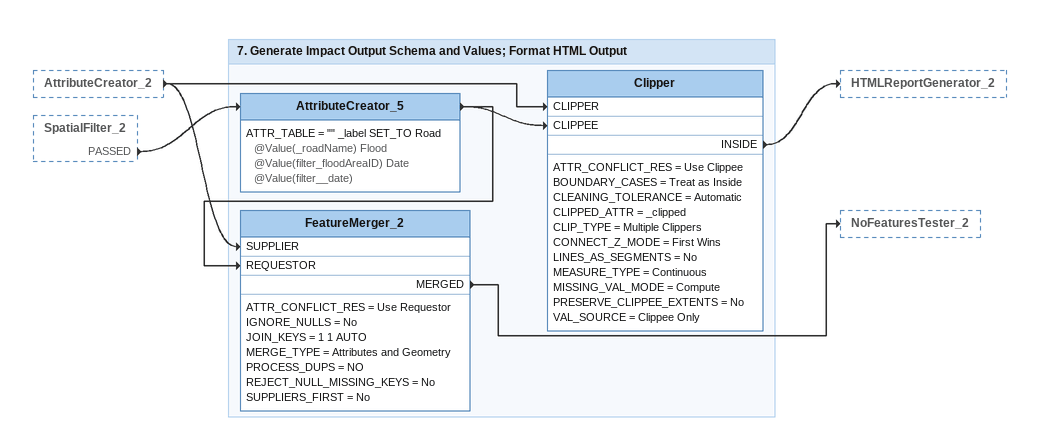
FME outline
AttributeCreator_2 [outside]
    -> FeatureMerger_2 [SUPPLIER]
    -> Clipper [CLIPPER]
SpatialFilter_2 [outside]
    PASSED -> AttributeCreator_5

Bookmark: 7. Generate Impact Output Schema and Values; Format HTML Output
AttributeCreator_5
    ATTR_TABLE = "" _label SET_TO Road @Value(_roadName) Flood @Value(filter_floodAreaID) Date @Value(filter__date)
    -> Clipper [CLIPPEE]
    -> FeatureMerger_2 [REQUESTOR]
Clipper
    ATTR_CONFLICT_RES = Use Clippee
    BOUNDARY_CASES = Treat as Inside
    CLEANING_TOLERANCE = Automatic
    CLIPPED_ATTR = _clipped
    CLIP_TYPE = Multiple Clippers
    CONNECT_Z_MODE = First Wins
    LINES_AS_SEGMENTS = No
    MEASURE_TYPE = Continuous
    MISSING_VAL_MODE = Compute
    PRESERVE_CLIPPEE_EXTENTS = No
    VAL_SOURCE = Clippee Only
    INSIDE -> HTMLReportGenerator_2
FeatureMerger_2
    ATTR_CONFLICT_RES = Use Requestor
    IGNORE_NULLS = No
    JOIN_KEYS = 1 1 AUTO
    MERGE_TYPE = Attributes and Geometry
    PROCESS_DUPS = NO
    REJECT_NULL_MISSING_KEYS = No
    SUPPLIERS_FIRST = No
    MERGED -> NoFeaturesTester_2
